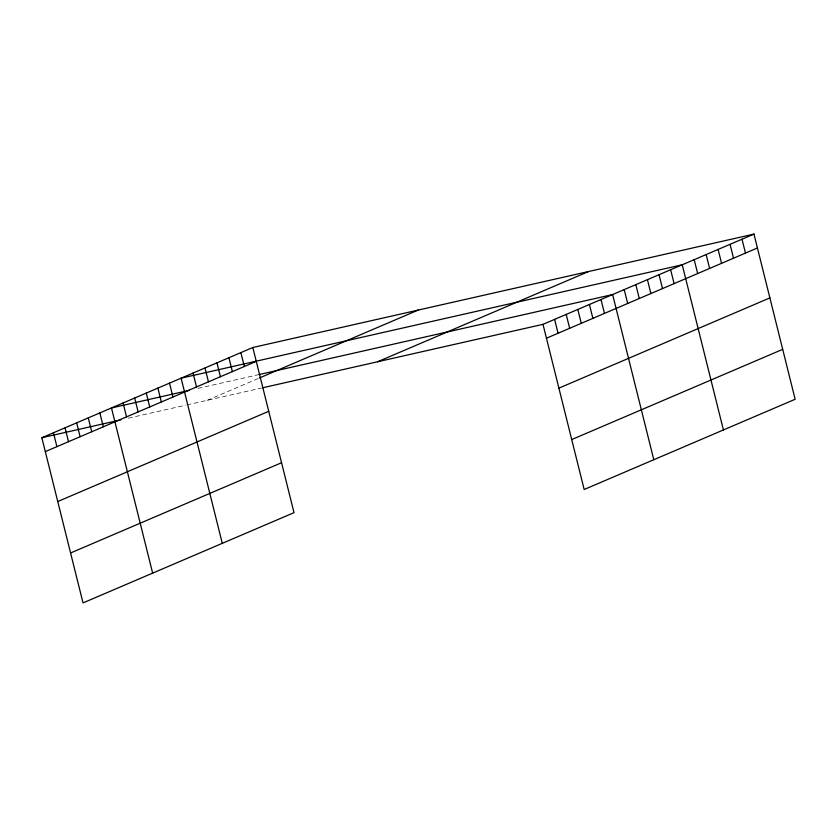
<?xml version="1.0" encoding="UTF-8"?>
<svg xmlns="http://www.w3.org/2000/svg" width="837" height="837" viewBox="0 0 837 837"><rect width="100%" height="100%" fill="white"/><g stroke="black" fill="none" stroke-linecap="round" stroke-linejoin="round"><path stroke-width="0.63" stroke-dasharray="4.18 3.14" d="M207.231 400.316L258.288 378.481M197.982 388.378L259.041 374.568M128.354 418.165L185.605 405.202M186.871 404.92L261.5 388.033"/><path stroke-width="1.26" d="M252.826 347.501L294.007 512.662L83.03 602.902L41.85 437.73L252.826 347.501L753.97 234.098L795.15 399.27L584.174 489.499L542.993 324.337L753.97 234.098M45.313 451.614L256.289 361.375M259.449 377.979L418.207 310.077M377.613 361.762L588.589 271.523M57.753 501.541L268.729 411.302M546.456 338.211L757.433 247.982M70.58 552.975L281.556 462.735M558.907 388.138L769.873 297.899M571.723 439.571L782.7 349.343M189.068 390.398L111.467 407.954L152.648 573.125M259.041 374.568L612.621 294.561L653.802 459.722M41.85 437.73L120.727 419.892M262.766 387.751L542.993 324.337M742.011 239.215L745.474 253.088M730.063 244.331L733.515 258.204M718.104 249.436L721.567 263.32M706.146 254.553L709.609 268.436M694.197 259.669L697.65 273.542M723.419 429.946L682.239 264.785L181.095 378.178L222.276 543.339M670.636 269.744L674.099 283.617M659.033 274.703L662.496 288.587M647.43 279.673L650.883 293.546M635.827 284.632L639.28 298.506M624.224 289.592L627.677 303.475M601.008 299.52L604.471 313.404M589.405 304.49L592.868 318.363M577.802 309.449L581.265 323.323M566.199 314.409L569.662 328.292M554.596 319.378L558.059 333.252M240.868 352.607L244.331 366.491M228.919 357.723L232.372 371.607M216.961 362.839L220.424 376.713M205.002 367.956L208.465 381.829M193.054 373.061L196.507 386.945M169.492 383.137L172.945 397.02M157.89 388.106L161.342 401.98M146.287 393.066L149.739 406.949M134.684 398.035L138.136 411.909M123.07 402.995L126.533 416.868M99.865 412.923L103.328 426.797M88.262 417.883L91.725 431.756M76.659 422.842L80.122 436.726M65.056 427.812L68.519 441.685M53.453 432.771L56.916 446.644"/></g></svg>
